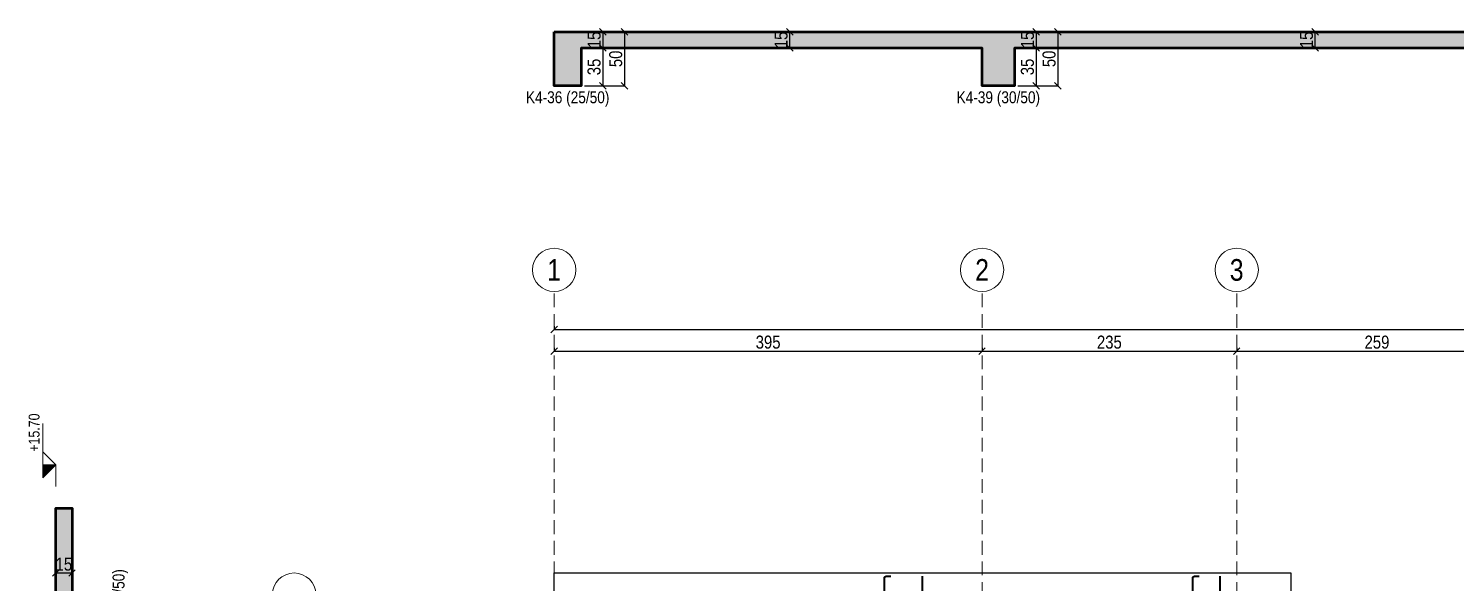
# Model space of a CAD drawing. Header units: millimetres. Extents: x 770 to 6290, y 488 to 2912.
# Drawn here: x 770 to 2087, y 2378 to 2890 of the extents above; entities that cross this region are included whole.
import ezdxf
from ezdxf.enums import TextEntityAlignment as Align

# ---------------------------------------------------------------- set-up
doc = ezdxf.new("R2010")
doc.units = ezdxf.units.MM
doc.linetypes.add('DASHED', pattern=[19.05, 12.7, -6.35])
for name, color, linetype, lineweight in [('AKS BALONU (BEYKENT)', 7, 'Continuous', 20), ('AKS CIZGISI (BEYKENT)', 252, 'DASHED', 20), ('AKS OLCU (BEYKENT)', 200, 'Continuous', 20), ('AKS YAZISI (BEYKENT)', 3, 'Continuous', 20), ('DONATI (BEYKENT)', 4, 'Continuous', 40), ('KAT SINIRI (BEYKENT)', 41, 'Continuous', 25), ('KESIT CIZGISI (BEYKENT)', 3, 'Continuous', 50), ('KIRIS ISMI (BEYKENT)', 40, 'Continuous', 20), ('KOT CIZGISI (BEYKENT)', 7, 'Continuous', 20), ('KOT YAZI (BEYKENT)', 7, 'Continuous', 20), ('OLCU (BEYKENT)', 14, 'Continuous', 20), ('TARAMA (BEYKENT)', 252, 'Continuous', 20)]:
    doc.layers.add(name, color=color, linetype=linetype, lineweight=lineweight)
doc.styles.add('YAZI (BEYKENT)', font='')
doc.styles.get('YAZI (BEYKENT)').set_extended_font_data('Bahnschrift Light Condensed')
doc.dimstyles.new('AKS_OLCU', dxfattribs={"dimtxt": 12, "dimasz": 3, "dimexe": 0.18, "dimexo": 3, "dimgap": 2, "dimtad": 1, "dimdec": 0, "dimrnd": 0.5, "dimzin": 12, "dimdsep": 46, "dimtxsty": 'YAZI (BEYKENT)', "dimtsz": 3, "dimcen": 0.09, "dimclrt": 7, "dimadec": 0, "dimazin": 0, "dimtfac": 1, "dimtdec": 4, "dimtix": 1, "dimtmove": 0, "dimatfit": 3, "dimfxl": 1, "dimtolj": 1, "dimtzin": 0, "dimarcsym": 0})
doc.dimstyles.new('PLAN_OLCU', dxfattribs={"dimtxt": 12, "dimasz": 3, "dimexe": 0.18, "dimexo": 3, "dimgap": 2, "dimtad": 1, "dimdec": 0, "dimrnd": 0.5, "dimzin": 12, "dimdsep": 46, "dimtxsty": 'YAZI (BEYKENT)', "dimtsz": 3, "dimcen": 0.09, "dimclrt": 7, "dimadec": 0, "dimazin": 0, "dimtfac": 1, "dimtdec": 4, "dimtix": 1, "dimtmove": 0, "dimatfit": 3, "dimfxl": 1, "dimtolj": 1, "dimtzin": 0, "dimarcsym": 0})

# ---------------------------------------------------------------- blocks, each defined once
blk = doc.blocks.new('*D252')
at = {"layer": 'DEFPOINTS', "color": 0, "transparency": 16777216}
for p in [(795.1, 2406.7), (810.1, 2406.7), (810.1, 2386.7)]:
    blk.add_point(p, dxfattribs=at)
at = {"layer": 'OLCU (BEYKENT)', "color": 0, "lineweight": -2, "transparency": 16777216}
for p, q in [((795.1, 2403.7), (795.1, 2386.6)), ((810.1, 2403.7), (810.1, 2386.6)), ((792.1, 2383.7), (798.1, 2389.7)), ((795.1, 2386.7), (810.1, 2386.7)), ((807.1, 2383.7), (813.1, 2389.7))]:
    blk.add_line(p, q, dxfattribs=at)
at = {"layer": 'OLCU (BEYKENT)', "color": 7, "lineweight": 20, "transparency": 16777216, "insert": (802.6, 2394.8), "char_height": 12, "attachment_point": 5, "style": 'YAZI (BEYKENT)'}
blk.add_mtext('\\A1;15', dxfattribs=at)
blk = doc.blocks.new('*D180')
at = {"layer": 'AKS OLCU (BEYKENT)', "color": 0, "lineweight": -2, "transparency": 16777216}
for p, q in [((1252.1, 2608.7), (1258.1, 2614.7)), ((1255.1, 2614.7), (1255.1, 2611.9)), ((1255.1, 2611.7), (5990.1, 2611.7)), ((5987.1, 2608.7), (5993.1, 2614.7)), ((5990.1, 2614.7), (5990.1, 2611.9))]:
    blk.add_line(p, q, dxfattribs=at)
at = {"layer": 'DEFPOINTS', "color": 0, "transparency": 16777216}
for p in [(1255.1, 2611.7), (5990.1, 2611.7), (5990.1, 2611.7)]:
    blk.add_point(p, dxfattribs=at)
at = {"layer": 'AKS OLCU (BEYKENT)', "color": 7, "transparency": 16777216, "insert": (3622.6, 2619.9), "char_height": 12, "attachment_point": 5, "style": 'YAZI (BEYKENT)'}
blk.add_mtext('\\A1;4735', dxfattribs=at)
blk = doc.blocks.new('*D181')
at = {"layer": 'AKS OLCU (BEYKENT)', "color": 0, "lineweight": -2, "transparency": 16777216}
for p, q in [((1252.1, 2588.7), (1258.1, 2594.7)), ((1255.1, 2594.7), (1255.1, 2591.9)), ((1647.1, 2588.7), (1653.1, 2594.7)), ((1650.1, 2594.7), (1650.1, 2591.9)), ((1255.1, 2591.7), (1650.1, 2591.7))]:
    blk.add_line(p, q, dxfattribs=at)
at = {"layer": 'DEFPOINTS', "color": 0, "transparency": 16777216}
for p in [(1255.1, 2591.7), (1650.1, 2591.7), (1650.1, 2591.7)]:
    blk.add_point(p, dxfattribs=at)
at = {"layer": 'AKS OLCU (BEYKENT)', "color": 7, "transparency": 16777216, "insert": (1452.6, 2599.9), "char_height": 12, "attachment_point": 5, "style": 'YAZI (BEYKENT)'}
blk.add_mtext('\\A1;395', dxfattribs=at)
blk = doc.blocks.new('*D182')
at = {"layer": 'AKS OLCU (BEYKENT)', "color": 0, "lineweight": -2, "transparency": 16777216}
for p, q in [((1647.1, 2588.7), (1653.1, 2594.7)), ((1650.1, 2594.7), (1650.1, 2591.9)), ((1882.1, 2588.7), (1888.1, 2594.7)), ((1885.1, 2594.7), (1885.1, 2591.9)), ((1650.1, 2591.7), (1885.1, 2591.7))]:
    blk.add_line(p, q, dxfattribs=at)
at = {"layer": 'DEFPOINTS', "color": 0, "transparency": 16777216}
for p in [(1650.1, 2591.7), (1885.1, 2591.7), (1885.1, 2591.7)]:
    blk.add_point(p, dxfattribs=at)
at = {"layer": 'AKS OLCU (BEYKENT)', "color": 7, "transparency": 16777216, "insert": (1767.6, 2599.9), "char_height": 12, "attachment_point": 5, "style": 'YAZI (BEYKENT)'}
blk.add_mtext('\\A1;235', dxfattribs=at)
blk = doc.blocks.new('*D205')
at = {"layer": 'AKS OLCU (BEYKENT)', "color": 0, "lineweight": -2, "transparency": 16777216}
for p, q in [((1882.1, 2588.7), (1888.1, 2594.7)), ((1885.1, 2594.7), (1885.1, 2591.9)), ((2141.1, 2588.7), (2147.1, 2594.7)), ((2144.1, 2594.7), (2144.1, 2591.9)), ((1885.1, 2591.7), (2144.1, 2591.7))]:
    blk.add_line(p, q, dxfattribs=at)
at = {"layer": 'DEFPOINTS', "color": 0, "transparency": 16777216}
for p in [(1885.1, 2591.7), (2144.1, 2591.7), (2144.1, 2591.7)]:
    blk.add_point(p, dxfattribs=at)
at = {"layer": 'AKS OLCU (BEYKENT)', "color": 7, "transparency": 16777216, "insert": (2014.6, 2599.9), "char_height": 12, "attachment_point": 5, "style": 'YAZI (BEYKENT)'}
blk.add_mtext('\\A1;259', dxfattribs=at)
blk = doc.blocks.new('*D129')
at = {"layer": 'DEFPOINTS', "color": 0, "transparency": 16777216}
for p in [(1280.1, 2886.7), (1280.1, 2871.7), (1300.1, 2871.7)]:
    blk.add_point(p, dxfattribs=at)
at = {"layer": 'OLCU (BEYKENT)', "color": 0, "lineweight": -2, "transparency": 16777216}
for p, q in [((1283.1, 2886.7), (1300.3, 2886.7)), ((1303.1, 2883.7), (1297.1, 2889.7)), ((1300.1, 2886.7), (1300.1, 2871.7)), ((1283.1, 2871.7), (1300.3, 2871.7)), ((1303.1, 2868.7), (1297.1, 2874.7))]:
    blk.add_line(p, q, dxfattribs=at)
at = {"layer": 'OLCU (BEYKENT)', "color": 7, "lineweight": 20, "transparency": 16777216, "insert": (1292.1, 2879.2), "char_height": 12, "attachment_point": 5, "rotation": 90, "style": 'YAZI (BEYKENT)'}
blk.add_mtext('\\A1;15', dxfattribs=at)
blk = doc.blocks.new('*D130')
at = {"layer": 'DEFPOINTS', "color": 0, "transparency": 16777216}
for p in [(1280.1, 2871.7), (1280.1, 2836.7), (1300.1, 2836.7)]:
    blk.add_point(p, dxfattribs=at)
at = {"layer": 'OLCU (BEYKENT)', "color": 0, "lineweight": -2, "transparency": 16777216}
for p, q in [((1283.1, 2871.7), (1300.3, 2871.7)), ((1303.1, 2868.7), (1297.1, 2874.7)), ((1300.1, 2871.7), (1300.1, 2836.7)), ((1283.1, 2836.7), (1300.3, 2836.7)), ((1303.1, 2833.7), (1297.1, 2839.7))]:
    blk.add_line(p, q, dxfattribs=at)
at = {"layer": 'OLCU (BEYKENT)', "color": 7, "lineweight": 20, "transparency": 16777216, "insert": (1292, 2854.2), "char_height": 12, "attachment_point": 5, "rotation": 90, "style": 'YAZI (BEYKENT)'}
blk.add_mtext('\\A1;35', dxfattribs=at)
blk = doc.blocks.new('*D131')
at = {"layer": 'DEFPOINTS', "color": 0, "transparency": 16777216}
for p in [(1280.1, 2886.7), (1280.1, 2836.7), (1320.1, 2836.7)]:
    blk.add_point(p, dxfattribs=at)
at = {"layer": 'OLCU (BEYKENT)', "color": 0, "lineweight": -2, "transparency": 16777216}
for p, q in [((1283.1, 2886.7), (1320.3, 2886.7)), ((1323.1, 2883.7), (1317.1, 2889.7)), ((1320.1, 2886.7), (1320.1, 2836.7)), ((1283.1, 2836.7), (1320.3, 2836.7)), ((1323.1, 2833.7), (1317.1, 2839.7))]:
    blk.add_line(p, q, dxfattribs=at)
at = {"layer": 'OLCU (BEYKENT)', "color": 7, "lineweight": 20, "transparency": 16777216, "insert": (1312, 2861.7), "char_height": 12, "attachment_point": 5, "rotation": 90, "style": 'YAZI (BEYKENT)'}
blk.add_mtext('\\A1;50', dxfattribs=at)
blk = doc.blocks.new('*D132')
at = {"layer": 'DEFPOINTS', "color": 0, "transparency": 16777216}
for p in [(1680.1, 2886.7), (1680.1, 2871.7), (1700.1, 2871.7)]:
    blk.add_point(p, dxfattribs=at)
at = {"layer": 'OLCU (BEYKENT)', "color": 0, "lineweight": -2, "transparency": 16777216}
for p, q in [((1683.1, 2886.7), (1700.3, 2886.7)), ((1703.1, 2883.7), (1697.1, 2889.7)), ((1700.1, 2886.7), (1700.1, 2871.7)), ((1683.1, 2871.7), (1700.3, 2871.7)), ((1703.1, 2868.7), (1697.1, 2874.7))]:
    blk.add_line(p, q, dxfattribs=at)
at = {"layer": 'OLCU (BEYKENT)', "color": 7, "lineweight": 20, "transparency": 16777216, "insert": (1692.1, 2879.2), "char_height": 12, "attachment_point": 5, "rotation": 90, "style": 'YAZI (BEYKENT)'}
blk.add_mtext('\\A1;15', dxfattribs=at)
blk = doc.blocks.new('*D133')
at = {"layer": 'DEFPOINTS', "color": 0, "transparency": 16777216}
for p in [(1680.1, 2871.7), (1680.1, 2836.7), (1700.1, 2836.7)]:
    blk.add_point(p, dxfattribs=at)
at = {"layer": 'OLCU (BEYKENT)', "color": 0, "lineweight": -2, "transparency": 16777216}
for p, q in [((1683.1, 2871.7), (1700.3, 2871.7)), ((1703.1, 2868.7), (1697.1, 2874.7)), ((1700.1, 2871.7), (1700.1, 2836.7)), ((1683.1, 2836.7), (1700.3, 2836.7)), ((1703.1, 2833.7), (1697.1, 2839.7))]:
    blk.add_line(p, q, dxfattribs=at)
at = {"layer": 'OLCU (BEYKENT)', "color": 7, "lineweight": 20, "transparency": 16777216, "insert": (1692, 2854.2), "char_height": 12, "attachment_point": 5, "rotation": 90, "style": 'YAZI (BEYKENT)'}
blk.add_mtext('\\A1;35', dxfattribs=at)
blk = doc.blocks.new('*D134')
at = {"layer": 'DEFPOINTS', "color": 0, "transparency": 16777216}
for p in [(1680.1, 2886.7), (1680.1, 2836.7), (1720.1, 2836.7)]:
    blk.add_point(p, dxfattribs=at)
at = {"layer": 'OLCU (BEYKENT)', "color": 0, "lineweight": -2, "transparency": 16777216}
for p, q in [((1683.1, 2886.7), (1720.3, 2886.7)), ((1723.1, 2883.7), (1717.1, 2889.7)), ((1720.1, 2886.7), (1720.1, 2836.7)), ((1683.1, 2836.7), (1720.3, 2836.7)), ((1723.1, 2833.7), (1717.1, 2839.7))]:
    blk.add_line(p, q, dxfattribs=at)
at = {"layer": 'OLCU (BEYKENT)', "color": 7, "lineweight": 20, "transparency": 16777216, "insert": (1712, 2861.7), "char_height": 12, "attachment_point": 5, "rotation": 90, "style": 'YAZI (BEYKENT)'}
blk.add_mtext('\\A1;50', dxfattribs=at)
blk = doc.blocks.new('*D170')
at = {"layer": 'DEFPOINTS', "color": 0, "transparency": 16777216}
for p in [(1937.6, 2886.7), (1957.6, 2886.7), (1937.6, 2871.7)]:
    blk.add_point(p, dxfattribs=at)
at = {"layer": 'OLCU (BEYKENT)', "color": 0, "lineweight": -2, "transparency": 16777216}
for p, q in [((1940.6, 2886.7), (1957.8, 2886.7)), ((1960.6, 2883.7), (1954.6, 2889.7)), ((1957.6, 2871.7), (1957.6, 2886.7)), ((1940.6, 2871.7), (1957.8, 2871.7)), ((1960.6, 2868.7), (1954.6, 2874.7))]:
    blk.add_line(p, q, dxfattribs=at)
at = {"layer": 'OLCU (BEYKENT)', "color": 7, "lineweight": 20, "transparency": 16777216, "insert": (1949.6, 2879.2), "char_height": 12, "attachment_point": 5, "rotation": 90, "style": 'YAZI (BEYKENT)'}
blk.add_mtext('\\A1;15', dxfattribs=at)
blk = doc.blocks.new('*D177')
at = {"layer": 'DEFPOINTS', "color": 0, "transparency": 16777216}
for p in [(1452.6, 2886.7), (1472.6, 2886.7), (1452.6, 2871.7)]:
    blk.add_point(p, dxfattribs=at)
at = {"layer": 'OLCU (BEYKENT)', "color": 0, "lineweight": -2, "transparency": 16777216}
for p, q in [((1455.6, 2886.7), (1472.8, 2886.7)), ((1475.6, 2883.7), (1469.6, 2889.7)), ((1472.6, 2871.7), (1472.6, 2886.7)), ((1455.6, 2871.7), (1472.8, 2871.7)), ((1475.6, 2868.7), (1469.6, 2874.7))]:
    blk.add_line(p, q, dxfattribs=at)
at = {"layer": 'OLCU (BEYKENT)', "color": 7, "lineweight": 20, "transparency": 16777216, "insert": (1464.6, 2879.2), "char_height": 12, "attachment_point": 5, "rotation": 90, "style": 'YAZI (BEYKENT)'}
blk.add_mtext('\\A1;15', dxfattribs=at)

msp = doc.modelspace()

# ---------------------------------------------------------------- hatches: boundary and pattern name
at = {"layer": 'KOT CIZGISI (BEYKENT)'}
msp.add_hatch(color=250, dxfattribs=at).paths.add_polyline_path([(795.1, 2486.7), (783.1, 2474.7), (783.1, 2486.7)])
at = {"layer": 'TARAMA (BEYKENT)'}
h = msp.add_hatch(dxfattribs=at)
h.set_pattern_fill('ANSI33', color=256, style=0)
h.set_pattern_definition([(45, (-179609.8626, -11068.8414), (-4.49012806, 4.49012806), []), (45, (-179605.3725, -11068.8414), (-4.49012806, 4.49012806), [3.175, -1.5875])])
h.paths.add_polyline_path([(1255.1, 2886.7), (5990.1, 2886.7), (5990.1, 2836.7), (5965.1, 2836.7), (5965.1, 2871.7), (5595.1, 2871.7), (5595.1, 2836.7), (5565.1, 2836.7), (5565.1, 2871.7), (5015.1, 2871.7), (5015.1, 2836.7), (4990.1, 2836.7), (4990.1, 2871.7), (4720.1, 2871.7), (4720.1, 2836.7), (4695.1, 2836.7), (4695.1, 2871.7), (4425.1, 2871.7), (4425.1, 2836.7), (4400.1, 2836.7), (4400.1, 2871.7), (4020.1, 2871.7), (4020.1, 2836.7), (3990.1, 2836.7), (3990.1, 2871.7), (3445.1, 2871.7), (3445.1, 2836.7), (3420.1, 2836.7), (3420.1, 2871.7), (3145.1, 2871.7), (3145.1, 2836.7), (3120.1, 2836.7), (3120.1, 2871.7), (2850.1, 2871.7), (2850.1, 2836.7), (2825.1, 2836.7), (2825.1, 2871.7), (2550.1, 2871.7), (2550.1, 2836.7), (2525.1, 2836.7), (2525.1, 2871.7), (2250.1, 2871.7), (2250.1, 2836.7), (2225.1, 2836.7), (2225.1, 2871.7), (1680.1, 2871.7), (1680.1, 2836.7), (1650.1, 2836.7), (1650.1, 2871.7), (1280.1, 2871.7), (1280.1, 2836.7), (1255.1, 2836.7)])
h = msp.add_hatch(dxfattribs=at)
h.set_pattern_fill('ANSI33', color=256, style=0)
h.set_pattern_definition([(45, (-185309.8626, -11068.8414), (-4.49012806, 4.49012806), []), (45, (-185305.3725, -11068.8414), (-4.49012806, 4.49012806), [3.175, -1.5875])])
h.paths.add_polyline_path([(795.1, 2446.7), (810.1, 2446.7), (810.1, 2366.7), (845.1, 2366.7), (845.1, 2336.7), (810.1, 2336.7), (810.1, 1871.7), (845.1, 1871.7), (845.1, 1846.7), (810.1, 1846.7), (810.1, 1571.7), (845.1, 1571.7), (845.1, 1541.7), (795.1, 1541.7)])

# ---------------------------------------------------------------- linework, layer by layer
at = {"layer": 'AKS BALONU (BEYKENT)'}
for centre in [(1255.1, 2666.7), (1650.1, 2666.7), (1885.1, 2666.7), (1015.1, 2366.7)]:
    msp.add_circle(centre, 20, dxfattribs=at)
at = {"layer": 'AKS CIZGISI (BEYKENT)'}
for p, q in [((1255.1, 536.7), (1255.1, 2646.7)), ((1650.1, 536.7), (1650.1, 2646.7)), ((1885.1, 536.7), (1885.1, 2646.7))]:
    msp.add_line(p, q, dxfattribs=at)
at = {"layer": 'DONATI (BEYKENT)'}
for points in [[(1559.9, 1985), (1559.9, 2382.2, -0.414214), (1561.4, 2383.7), (1565.9, 2383.7)], [(1844.5, 2174.5), (1844.5, 2382.2, -0.414214), (1846, 2383.7), (1850.5, 2383.7)]]:
    msp.add_lwpolyline(points, format="xyb", dxfattribs=at)
for points in [[(1594.9, 2383.7), (1594.9, 2129.7)], [(1869.5, 2383.7), (1869.5, 2279.7)]]:
    msp.add_lwpolyline(points, dxfattribs=at)
at = {"layer": 'KAT SINIRI (BEYKENT)'}
msp.add_lwpolyline([(2114.1, 1426.7), (1885.1, 1426.7), (1885.1, 1541.7), (1255.1, 1541.7), (1255.1, 1541.7), (1255.1, 2386.7), (1935.1, 2386.7), (1935.1, 2331.7), (3735.1, 2331.7)], dxfattribs=at)
at = {"layer": 'KESIT CIZGISI (BEYKENT)'}
for points in [[(1255.1, 2886.7), (5990.1, 2886.7)], [(2225.1, 2871.7), (1680.1, 2871.7), (1680.1, 2836.7), (1650.1, 2836.7), (1650.1, 2871.7), (1280.1, 2871.7), (1280.1, 2836.7), (1255.1, 2836.7), (1255.1, 2886.7)], [(795.1, 1571.7), (795.1, 2446.7), (810.1, 2446.7), (810.1, 2366.7), (845.1, 2366.7), (845.1, 2336.7), (810.1, 2336.7), (810.1, 1871.7), (845.1, 1871.7), (845.1, 1846.7), (810.1, 1846.7), (810.1, 1571.7), (845.1, 1571.7), (845.1, 1541.7), (795.1, 1541.7), (795.1, 1571.7)]]:
    msp.add_lwpolyline(points, dxfattribs=at)
at = {"layer": 'KOT CIZGISI (BEYKENT)'}
for p, q in [((783.1, 2498.7), (783.1, 2524.7)), ((783.1, 2474.7), (783.1, 2498.7)), ((795.1, 2486.7), (783.1, 2498.7)), ((783.1, 2498.7), (783.1, 2486.7)), ((795.1, 2466.7), (795.1, 2486.7))]:
    msp.add_line(p, q, dxfattribs=at)
msp.add_lwpolyline([(795.1, 2486.7), (783.1, 2474.7), (783.1, 2486.7)], close=True, dxfattribs=at)

# ---------------------------------------------------------------- texts
at = {"layer": 'AKS YAZISI (BEYKENT)', "style": 'YAZI (BEYKENT)'}
for s, p in [('1', (1255.1, 2666.7)), ('2', (1650.1, 2666.7)), ('3', (1885.1, 2666.7))]:
    msp.add_text(s, height=20, dxfattribs=at).set_placement(p, align=Align.MIDDLE_CENTER)
at = {"layer": 'KIRIS ISMI (BEYKENT)', "style": 'YAZI (BEYKENT)'}
for s, p in [('K4-36 (25/50)', (1267.6, 2831.7)), ('K4-39 (30/50)', (1665.1, 2831.7))]:
    msp.add_text(s, height=11, dxfattribs=at).set_placement(p, align=Align.TOP_CENTER)
msp.add_text('K4-02 (30/50)', height=11, rotation=90, dxfattribs=at).set_placement((853.1, 2351.7), align=Align.MIDDLE_CENTER)
at = {"layer": 'KOT YAZI (BEYKENT)', "style": 'YAZI (BEYKENT)'}
msp.add_text('+15.70', height=10, rotation=90, dxfattribs=at).set_placement((783.1, 2498.7), align=Align.BOTTOM_LEFT)

# ---------------------------------------------------------------- dimensions: what is measured, and where the dimension line sits
at = {"layer": 'AKS OLCU (BEYKENT)'}
for p1, p2, picture, middle in [((1255.1, 2611.7), (5990.1, 2611.7), '*D180', (3622.6, 2619.9)), ((1255.1, 2591.7), (1650.1, 2591.7), '*D181', (1452.6, 2599.9)), ((1650.1, 2591.7), (1885.1, 2591.7), '*D182', (1767.6, 2599.9))]:
    dim = msp.add_aligned_dim(p1=p1, p2=p2, distance=0, dimstyle='AKS_OLCU', dxfattribs=at)
    dim.commit()
    dim.dimension.update_dxf_attribs({"geometry": picture, "text_midpoint": middle})
dim = msp.add_linear_dim(base=(2144.1, 2591.7), p1=(1885.1, 2591.7), p2=(2144.1, 2591.7), angle=180, dimstyle='AKS_OLCU', override={"dimtmove": 1}, dxfattribs=at)
dim.commit()
dim.dimension.update_dxf_attribs({"geometry": '*D205', "text_midpoint": (2014.6, 2599.9)})
at = {"layer": 'OLCU (BEYKENT)', "lineweight": 20}
for p1, p2, distance, picture, middle in [((1280.1, 2886.7), (1280.1, 2871.7), 20, '*D129', (1292.1, 2879.2)), ((1280.1, 2886.7), (1280.1, 2836.7), 40, '*D131', (1312, 2861.7)), ((1452.6, 2871.7), (1452.6, 2886.7), -20, '*D177', (1464.6, 2879.2)), ((1680.1, 2886.7), (1680.1, 2871.7), 20, '*D132', (1692.1, 2879.2)), ((1680.1, 2886.7), (1680.1, 2836.7), 40, '*D134', (1712, 2861.7)), ((1937.6, 2871.7), (1937.6, 2886.7), -20, '*D170', (1949.6, 2879.2)), ((1280.1, 2871.7), (1280.1, 2836.7), 20, '*D130', (1292, 2854.2)), ((1680.1, 2871.7), (1680.1, 2836.7), 20, '*D133', (1692, 2854.2)), ((795.1, 2406.7), (810.1, 2406.7), -20, '*D252', (802.6, 2394.8))]:
    dim = msp.add_aligned_dim(p1=p1, p2=p2, distance=distance, dimstyle='PLAN_OLCU', dxfattribs=at)
    dim.commit()
    dim.dimension.update_dxf_attribs({"geometry": picture, "text_midpoint": middle})

doc.saveas('drawing.dxf')
